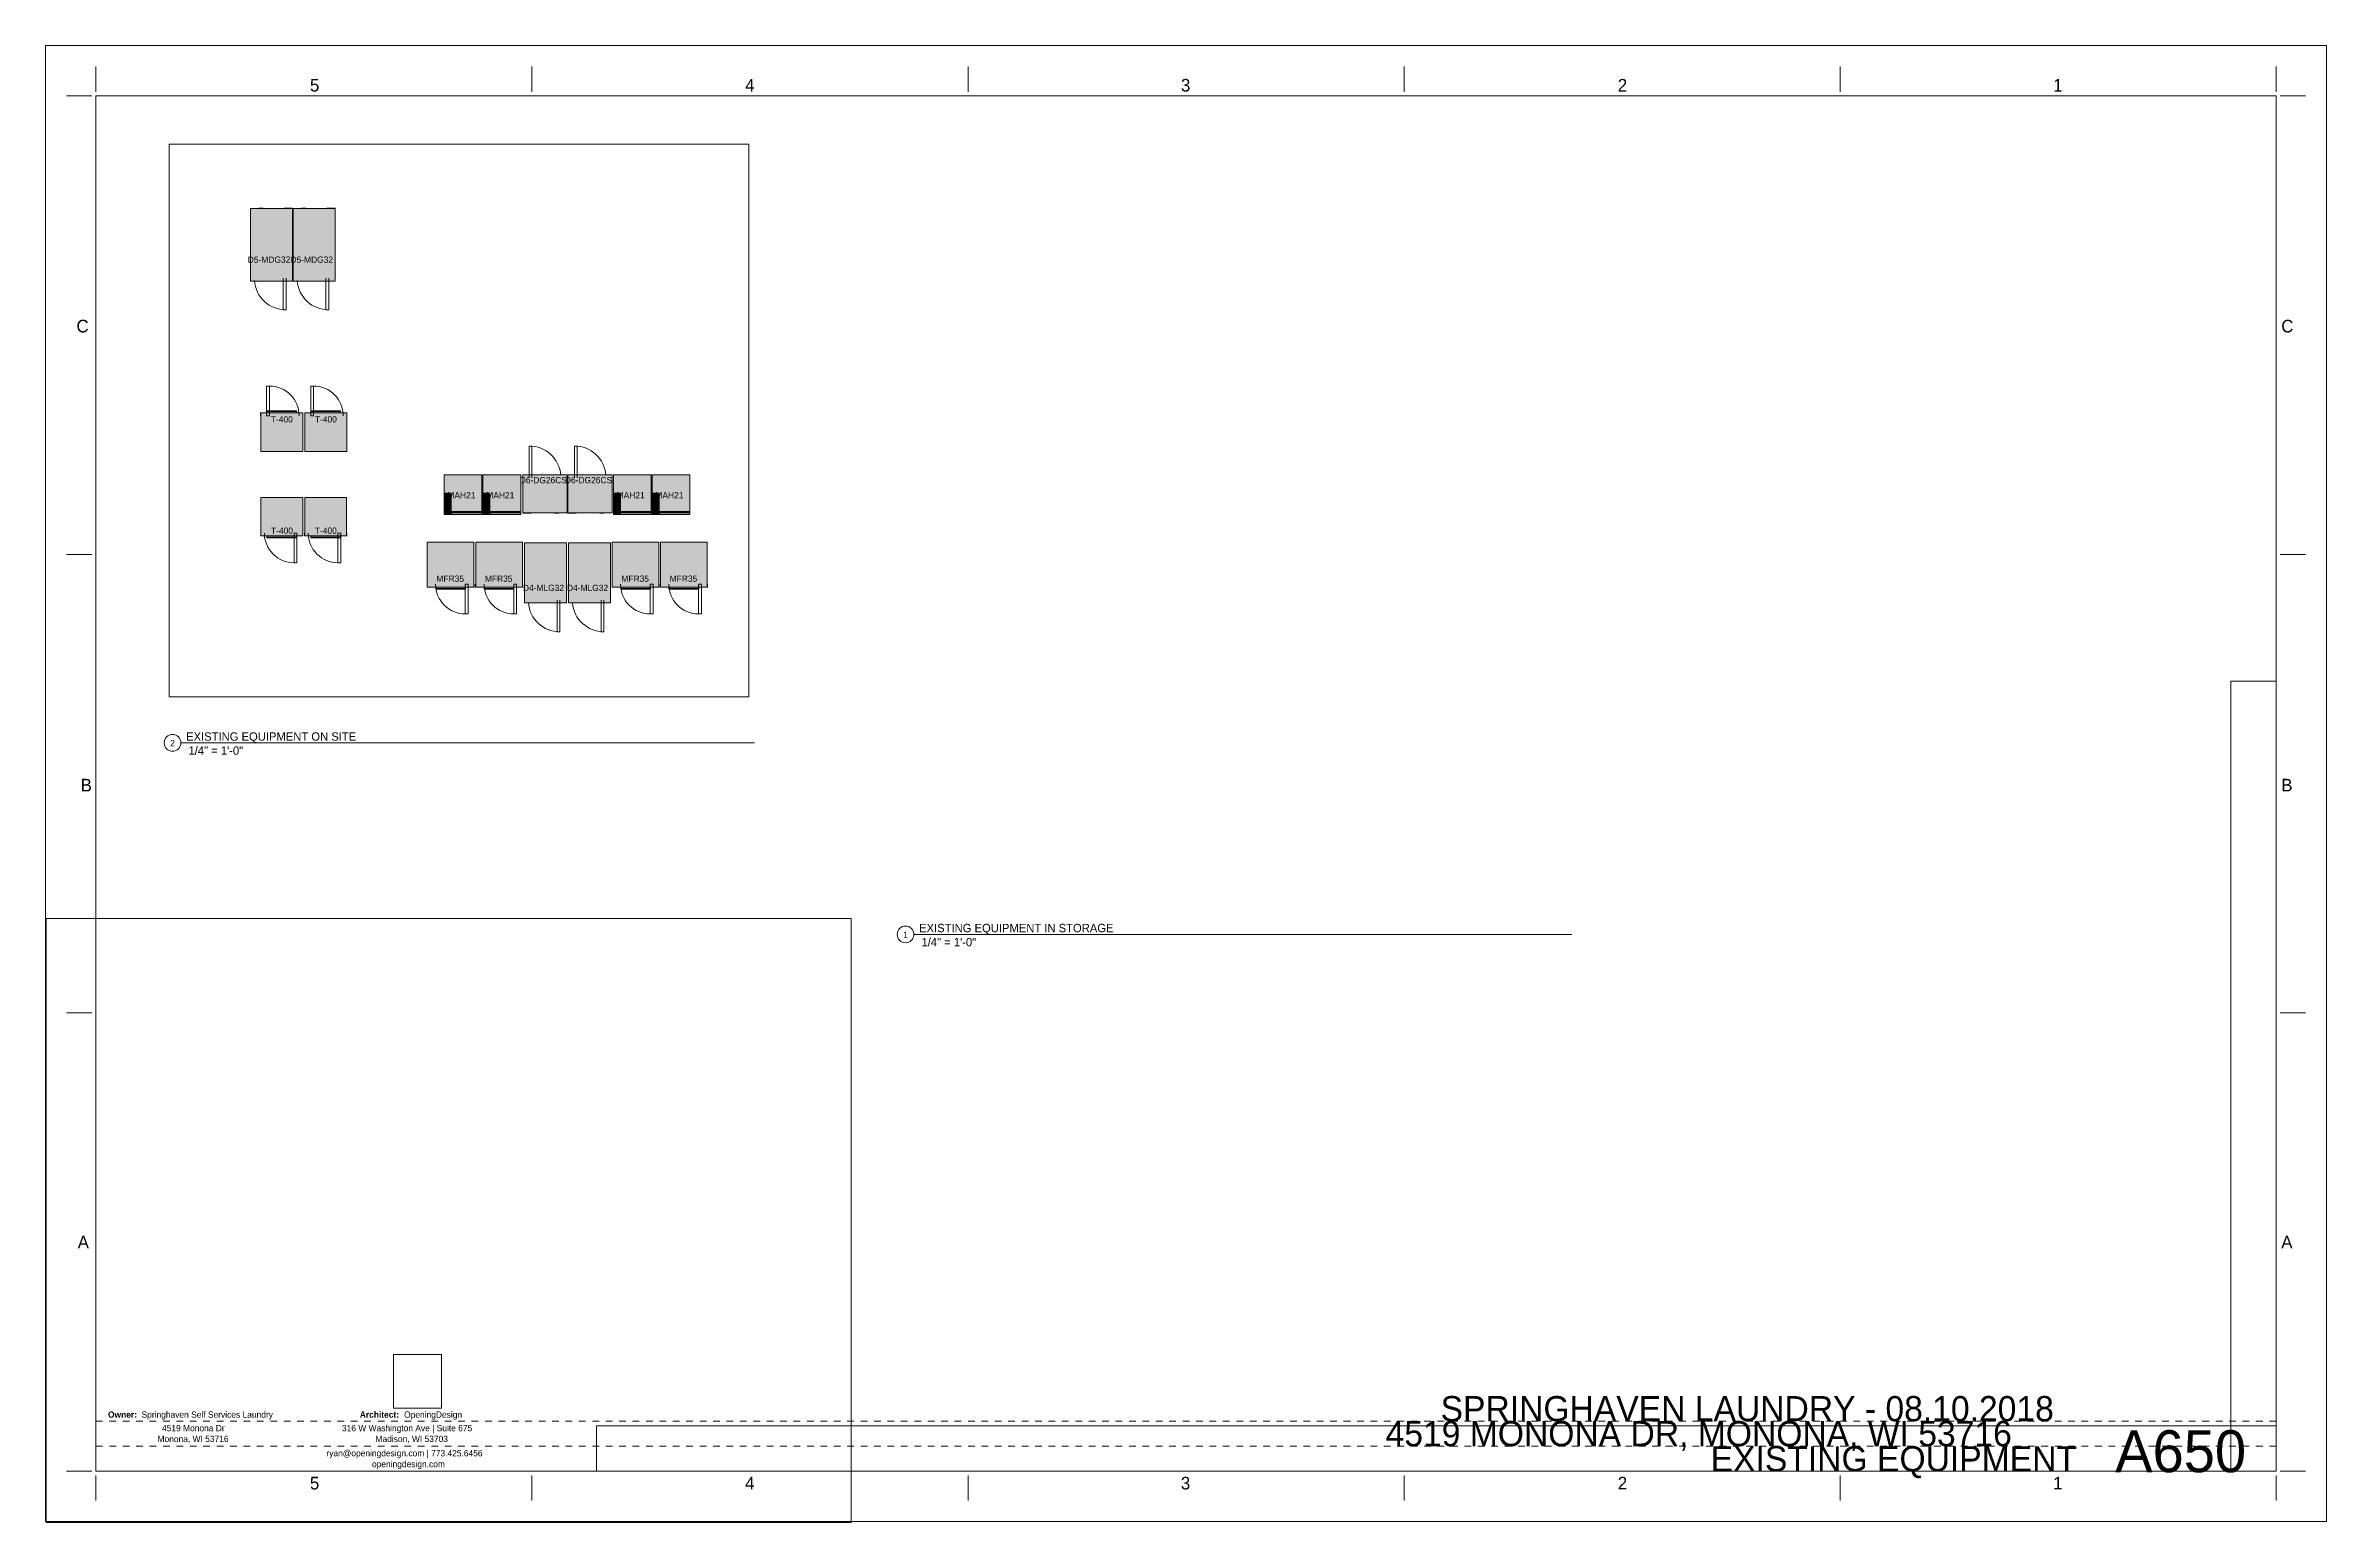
# Paper-space layout 'Layout1' of a CAD drawing. Header units: inches. Extents: x 0 to 34, y 0 to 22.
# The model-space entities are those that its viewports show. They can reach past a viewport. Long polylines and large blocks are cut down to what shows.
import ezdxf

# ---------------------------------------------------------------- set-up
doc = ezdxf.new("R2010")
doc.units = ezdxf.units.IN
doc.header["$MEASUREMENT"] = 0
doc.linetypes.add('Dot 1_32_', pattern=[0.03125, 0, -0.03125])
doc.layers.add('G-ANNO-NPLT', color=191, linetype='Continuous', plot=False)
for name, color, linetype, lineweight in [('G-ANNO-TTLB', 6, 'Continuous', 9), ('G-ANNO-TTLB-MEDM', 33, 'Continuous', 20), ('M-EQPM', 50, 'Continuous', 9), ('M-EQPM-IDEN', 50, 'Continuous', 9)]:
    doc.layers.add(name, color=color, linetype=linetype, lineweight=lineweight)
doc.styles.add('Century Gothic', font='ufonts.com_century-gothic.ttf', dxfattribs={"height": 4.5})
doc.styles.add('Century Gothic_1', font='ufonts.com_century-gothic.ttf', dxfattribs={"height": 0.1875})
doc.styles.add('Century Gothic_2', font='ufonts.com_century-gothic.ttf', dxfattribs={"height": 0.09375})
doc.styles.add('Century Gothic_3', font='ufonts.com_century-gothic.ttf', dxfattribs={"height": 0.625})
doc.styles.add('Century Gothic_4', font='ufonts.com_century-gothic.ttf', dxfattribs={"height": 0.375})
doc.styles.add('Century Gothic_5', font='ufonts.com_century-gothic.ttf', dxfattribs={"height": 0.125})
doc.styles.add('Century Gothic_B', font='GOTHICB.TTF', dxfattribs={"height": 0.09375})
picture_1 = doc.add_image_def('image1.jpg', size_in_pixel=(547, 610))
picture_2 = doc.add_image_def('image2.jpg', size_in_pixel=(95, 1663))
picture_3 = doc.add_image_def('image3.jpg', size_in_pixel=(3536, 95))

# ---------------------------------------------------------------- blocks, each defined once
blk = doc.blocks.new('OD Title Block - 22x34 - Presentation - one-539370-EXISTING EQUIPMENT')
at = {"layer": 'G-ANNO-TTLB'}
for p, q in [((-0.01, 0.014), (-0.01, 22.014)), ((-0.01, 22.014), (33.99, 22.014)), ((-0.01, 22.014), (33.99, 22.014)), ((33.99, 0.014), (33.99, 22.014)), ((-0.01, 0.014), (33.99, 0.014))]:
    blk.add_line(p, q, dxfattribs=at)
at = {"layer": 'G-ANNO-TTLB', "linetype": 'Dot 1_32_', "lineweight": 13}
for p, q in [((0.74, 1.51), (33.24, 1.51)), ((0.74, 1.137), (33.24, 1.137))]:
    blk.add_line(p, q, dxfattribs=at)
at = {"layer": 'G-ANNO-TTLB-MEDM'}
for p, q in [((0.74, 21.326), (0.74, 21.701)), ((7.24, 21.326), (7.24, 21.701)), ((13.74, 21.326), (13.74, 21.701)), ((20.24, 21.326), (20.24, 21.701)), ((26.74, 21.326), (26.74, 21.701)), ((33.24, 21.326), (33.24, 21.701)), ((0.677, 21.264), (0.302, 21.264)), ((0.74, 21.264), (0.74, 0.764)), ((0.74, 21.264), (33.24, 21.264)), ((33.24, 21.264), (33.24, 0.764)), ((33.302, 21.264), (33.677, 21.264)), ((0.677, 14.43), (0.302, 14.43)), ((33.302, 14.43), (33.677, 14.43)), ((0.677, 7.597), (0.302, 7.597)), ((33.302, 7.597), (33.677, 7.597)), ((0.677, 0.764), (0.302, 0.764)), ((0.74, 0.764), (33.24, 0.764)), ((0.74, 0.701), (0.74, 0.326)), ((7.24, 0.701), (7.24, 0.326)), ((13.74, 0.701), (13.74, 0.326)), ((20.24, 0.701), (20.24, 0.326)), ((26.74, 0.701), (26.74, 0.326)), ((33.24, 0.701), (33.24, 0.326)), ((33.302, 0.764), (33.677, 0.764))]:
    blk.add_line(p, q, dxfattribs=at)
at = {"layer": 'G-ANNO-TTLB', "attachment_point": 1}
for s, insert, char_height, width, style in [('5', (3.93, 21.517), 0.188, 0.17675, 'Century Gothic_1'), ('4', (10.418, 21.517), 0.188, 0.17675, 'Century Gothic_1'), ('3', (16.914, 21.517), 0.188, 0.17675, 'Century Gothic_1'), ('2', (23.426, 21.517), 0.188, 0.17675, 'Century Gothic_1'), ('1', (29.918, 21.517), 0.188, 0.17675, 'Century Gothic_1'), ('C', (0.45, 17.926), 0.188, 0.25881, 'Century Gothic_1'), ('C', (33.317, 17.926), 0.188, 0.25881, 'Century Gothic_1'), ('B', (0.512, 11.084), 0.188, 0.18306, 'Century Gothic_1'), ('B', (33.317, 11.084), 0.188, 0.18306, 'Century Gothic_1'), ('A', (0.468, 4.273), 0.188, 0.23672, 'Century Gothic_1'), ('A', (33.317, 4.273), 0.188, 0.23672, 'Century Gothic_1'), ('Owner: ', (0.92, 1.654), 0.0937, 0.606, 'Century Gothic_B'), ('Springhaven Self Services Laundry', (1.42, 1.654), 0.09375, 2.62284, 'Century Gothic_2'), ('4519 Monona Dr', (1.725, 1.452), 0.09375, 1.27828, 'Century Gothic_2'), ('316 W Washington Ave | Suite 675', (4.407, 1.452), 0.09375, 2.65756, 'Century Gothic_2'), ('Architect: ', (4.673, 1.654), 0.09375, 0.80169, 'Century Gothic_B'), ('OpeningDesign', (5.334, 1.654), 0.09375, 1.212, 'Century Gothic_2'), ('Monona, WI 53716', (1.658, 1.291), 0.09375, 1.44241, 'Century Gothic_2'), ('ryan@openingdesign.com | 773.425.6456', (4.176, 1.078), 0.09375, 3.21937, 'Century Gothic_2'), ('Madison, WI 53703', (4.907, 1.291), 0.09375, 1.44556, 'Century Gothic_2'), ('openingdesign.com', (4.855, 0.916), 0.09375, 1.57181, 'Century Gothic_2'), ('3', (16.913, 0.679), 0.188, 0.17675, 'Century Gothic_1'), ('2', (23.426, 0.679), 0.188, 0.17675, 'Century Gothic_1'), ('5', (3.929, 0.679), 0.188, 0.17675, 'Century Gothic_1'), ('4', (10.417, 0.679), 0.188, 0.17675, 'Century Gothic_1'), ('1', (29.917, 0.679), 0.188, 0.17675, 'Century Gothic_1')]:
    blk.add_mtext(s, dxfattribs=dict(at, insert=insert, char_height=char_height, width=width, style=style))
at = {"layer": 'G-ANNO-TTLB'}
image = blk.add_image(picture_2, insert=(32.567, 0.764), size_in_units=(0.673, 11.775), dxfattribs=at)
image.dxf.flags = 7
image = blk.add_image(picture_1, insert=(5.174, 1.701), size_in_units=(0.719, 0.802), dxfattribs=at)
image.dxf.flags = 7
image = blk.add_image(picture_3, insert=(8.203, 0.764), size_in_units=(25.037, 0.673), dxfattribs=at)
image.dxf.flags = 7
blk = doc.blocks.new('Viewport - All On-568496-EXISTING EQUIPMENT')
at = {"layer": 'G-ANNO-TTLB'}
for start, end in [(0, 180), (180, 360)]:
    blk.add_arc((-0.125, 0), 0.125, start, end, dxfattribs=at)
blk = doc.blocks.new('_Commerical Front Washer - MFR35-879403-EXISTING EQUIPMENT ON SITE')
at = {"layer": 'M-EQPM'}
for points in [[(21.11, 0), (21.11, 32), (-12.39, 32), (-12.39, 0), (11.935, 0)], [(5.11, 32), (5.11, 32.063), (-0.89, 32.063), (-0.89, 32)], [(7.36, 32), (7.36, 32.063), (5.11, 32.063), (5.11, 32)], [(15.11, 32), (15.11, 32.063), (9.11, 32.063), (9.11, 32)], [(21.11, 32), (21.11, 32.063), (15.11, 32.063), (15.11, 32)], [(21.174, -0.063), (21.174, 2), (21.11, 2), (21.11, 0), (-12.39, 0), (-12.39, 2), (-12.452, 2), (-12.452, -0.063), (21.11, -0.063)], [(12.956, -1.498), (12.985, -1.498), (12.985, -1), (-6.16, -1), (-6.16, -0.063), (-6.265, -0.063), (-6.265, -1.498), (11.935, -1.498)], [(14.775, -1), (14.753, -0.063), (-6.16, -0.063), (-6.16, -1), (14.753, -1)], [(14.775, -1.498), (14.985, -1.498), (14.985, -0.063), (14.775, -0.063), (14.753, -1), (12.985, -1), (12.985, -1.498), (14.753, -1.498)]]:
    blk.add_hatch(color=256, dxfattribs=at).paths.add_polyline_path(points, flags=0)
for p, q in [((21.11, 32), (-12.39, 32)), ((-12.39, 32), (-12.39, 0)), ((-0.89, 32.063), (5.11, 32.063)), ((-0.89, 32), (-0.89, 32.063)), ((5.11, 32.063), (5.11, 32)), ((5.11, 32.063), (7.36, 32.063)), ((7.36, 32.063), (7.36, 32)), ((9.11, 32.063), (15.11, 32.063)), ((9.11, 32), (9.11, 32.063)), ((15.11, 32.063), (15.11, 32)), ((15.11, 32.063), (21.11, 32.063)), ((21.11, 32), (21.11, 32.063)), ((21.11, 0), (21.11, 32)), ((-12.452, 2), (-12.39, 2)), ((-12.452, -0.063), (-12.452, 2)), ((14.886, 2), (14.886, -19.25)), ((16.886, 2), (14.886, 2)), ((16.886, -19.25), (16.886, 2)), ((21.11, 2), (21.174, 2)), ((21.174, 2), (21.174, -0.063)), ((-12.39, 0), (21.11, 0)), ((21.174, -0.063), (-12.452, -0.063)), ((-6.265, -0.063), (-6.265, -1)), ((-6.265, -0.063), (-6.265, -1.498)), ((14.985, -1), (14.985, -0.063)), ((14.985, -1.498), (14.985, -0.063)), ((14.753, -1), (-6.217, -1)), ((12.985, -1), (12.985, -1.498)), ((12.985, -1.498), (-6.265, -1.498)), ((14.985, -1.498), (12.985, -1.498)), ((14.886, -19.25), (16.886, -19.25))]:
    blk.add_line(p, q, dxfattribs=at)
blk.add_arc((14.886, 2), 21.25, 180, 270, dxfattribs=at)
blk = doc.blocks.new('_Stacked Dryer - D4 - MLG32-880945-EXISTING EQUIPMENT ON SITE')
at = {"layer": 'M-EQPM'}
for points in [[(19.36, 0), (19.36, 43), (-10.64, 43), (-10.64, 0), (14.664, 0)], [(-1.64, 43), (-1.64, 43.063), (-4.64, 43.063), (-4.64, 43)], [(19.36, 43), (19.36, 43.063), (13.36, 43.063), (13.36, 43), (14.664, 43)]]:
    blk.add_hatch(color=256, dxfattribs=at).paths.add_polyline_path(points, flags=0)
for p, q in [((19.36, 43), (-10.64, 43)), ((-10.64, 43), (-10.64, 0)), ((-4.64, 43.063), (-1.64, 43.063)), ((-4.64, 43.063), (-4.64, 43)), ((-1.64, 43), (-1.64, 43.063)), ((13.36, 43.063), (19.36, 43.063)), ((13.36, 43.063), (13.36, 43)), ((19.36, 43), (19.36, 43.063)), ((19.36, 0), (19.36, 43)), ((12.769, 2), (12.769, -20.68)), ((14.769, -20.68), (14.769, 2)), ((-10.64, 0), (19.36, 0)), ((12.769, -20.68), (14.769, -20.68))]:
    blk.add_line(p, q, dxfattribs=at)
blk.add_arc((14.769, 2), 22.68, 184.3791, 270, dxfattribs=at)
blk = doc.blocks.new('_Front Washer - MAH21-907727-EXISTING EQUIPMENT ON SITE')
at = {"layer": 'M-EQPM'}
for points in [[(-9.14, 28.25), (-9.14, 27.156), (12.86, 27.156), (12.86, 28.25)], [(12.86, 28.25), (12.86, 17.192), (17.86, 17.192), (17.86, 28.25)], [(-9.14, 27.156), (-9.14, 26.25), (12.86, 26.25), (12.86, 26.368), (-8.14, 26.368), (-8.14, 27.031), (12.86, 27.05), (12.86, 27.156)], [(-8.14, 27.031), (-8.14, 26.368), (12.86, 26.368), (12.86, 27.031)], [(12.86, 26.25), (-9.14, 26.25), (-9.14, 0), (17.86, 0), (17.86, 13.053), (12.86, 13.053), (12.86, 24.399)], [(12.86, 17.192), (12.86, 13.053), (17.86, 13.053), (17.86, 17.192)]]:
    blk.add_hatch(color=256, dxfattribs=at).paths.add_polyline_path(points, flags=0)
for p, q in [((-9.14, 27.156), (-9.14, 28.25)), ((-9.14, 28.25), (12.86, 28.25)), ((12.86, 17.192), (12.86, 28.25)), ((17.86, 28.25), (12.86, 28.25)), ((17.86, 28.25), (17.86, 17.192)), ((-9.14, 26.25), (-9.14, 27.156)), ((-9.14, 27.156), (12.86, 27.156)), ((-8.14, 26.368), (-8.14, 27.031)), ((-8.14, 27.031), (12.86, 27.031)), ((12.86, 26.368), (-8.14, 26.368)), ((12.86, 26.25), (-9.14, 26.25)), ((-9.14, 26.25), (-9.14, 0)), ((12.86, 13.053), (12.86, 17.192)), ((12.86, 17.192), (17.86, 17.192)), ((17.86, 17.192), (17.86, 13.053)), ((12.86, 13.053), (17.86, 13.053)), ((17.86, 0), (17.86, 13.053)), ((-9.14, 0), (17.86, 0))]:
    blk.add_line(p, q, dxfattribs=at)
blk = doc.blocks.new('_Stacked Dryer - D6 - DG26CS-906350-EXISTING EQUIPMENT ON SITE')
at = {"layer": 'M-EQPM'}
for points in [[(20.235, 27.25), (-11.515, 27.25), (-11.515, 0), (20.235, 0)], [(-5.515, 27.312), (-5.515, 27.25), (-2.515, 27.25), (-2.515, 27.312)], [(14.235, 27.312), (14.235, 27.25), (20.235, 27.25), (20.235, 27.312)]]:
    blk.add_hatch(color=256, dxfattribs=at).paths.add_polyline_path(points, flags=0)
for p, q in [((20.235, 27.25), (-11.515, 27.25)), ((-11.515, 27.25), (-11.515, 0)), ((-5.515, 27.312), (-2.515, 27.312)), ((-5.515, 27.312), (-5.515, 27.25)), ((-2.515, 27.25), (-2.515, 27.312)), ((14.235, 27.312), (20.235, 27.312)), ((14.235, 27.312), (14.235, 27.25)), ((20.235, 27.25), (20.235, 27.312)), ((20.235, 0), (20.235, 27.25)), ((13.644, 2), (13.644, -20.68)), ((15.644, -20.68), (15.644, 2)), ((-11.515, 0), (20.235, 0)), ((13.644, -20.68), (15.644, -20.68))]:
    blk.add_line(p, q, dxfattribs=at)
blk.add_arc((15.644, 2), 22.68, 184.3791, 270, dxfattribs=at)
blk = doc.blocks.new('_Commerical Front Washer - T-400-879405-EXISTING EQUIPMENT ON SITE')
at = {"layer": 'M-EQPM'}
for points in [[(19.36, 0), (19.36, 27.5), (-10.64, 27.5), (-10.64, 0), (15.448, 0)], [(3.36, 27.5), (3.36, 27.563), (-2.64, 27.563), (-2.64, 27.5)], [(7.36, 27.5), (7.36, 27.563), (3.36, 27.563), (3.36, 27.5)], [(13.36, 27.5), (13.36, 27.563), (7.36, 27.563), (7.36, 27.5)], [(19.36, 27.5), (19.36, 27.563), (13.36, 27.563), (13.36, 27.5)], [(19.36, -0.063), (19.424, -0.063), (19.424, 2), (19.36, 2), (19.36, 0), (-10.64, 0), (-10.64, 2), (-10.702, 2), (-10.702, -0.063), (15.448, -0.063)], [(11.768, -1.498), (12.985, -1.498), (12.985, -1), (-6.16, -1), (-6.16, -0.063), (-6.265, -0.063), (-6.265, -1.498), (11.47, -1.498)], [(14.775, -1), (14.753, -0.063), (-6.16, -0.063), (-6.16, -1), (14.753, -1)], [(14.775, -1.498), (14.985, -1.498), (14.985, -0.063), (14.775, -0.063), (14.753, -1), (12.985, -1), (12.985, -1.498), (14.753, -1.498)]]:
    blk.add_hatch(color=256, dxfattribs=at).paths.add_polyline_path(points, flags=0)
for p, q in [((19.36, 27.5), (-10.64, 27.5)), ((-10.64, 27.5), (-10.64, 0)), ((-2.64, 27.563), (3.36, 27.563)), ((-2.64, 27.5), (-2.64, 27.563)), ((3.36, 27.563), (3.36, 27.5)), ((3.36, 27.563), (7.36, 27.563)), ((7.36, 27.563), (13.36, 27.563)), ((7.36, 27.5), (7.36, 27.563)), ((13.36, 27.563), (13.36, 27.5)), ((13.36, 27.563), (19.36, 27.563)), ((19.36, 27.5), (19.36, 27.563)), ((19.36, 0), (19.36, 27.5)), ((-10.702, 2), (-10.64, 2)), ((-10.702, -0.063), (-10.702, 2)), ((13.136, 2), (13.136, -19.25)), ((15.136, 2), (13.136, 2)), ((15.136, -19.25), (15.136, 2)), ((19.36, 2), (19.424, 2)), ((19.424, 2), (19.424, -0.063)), ((-10.64, 0), (19.36, 0)), ((19.424, -0.063), (-10.702, -0.063)), ((-6.265, -0.063), (-6.265, -1.498)), ((-6.265, -0.063), (-6.265, -1)), ((14.985, -1), (14.985, -0.063)), ((14.985, -1.498), (14.985, -0.063)), ((14.753, -1), (-6.217, -1)), ((12.985, -1), (12.985, -1.498)), ((12.985, -1.498), (-6.265, -1.498)), ((14.985, -1.498), (12.985, -1.498)), ((13.136, -19.25), (15.136, -19.25))]:
    blk.add_line(p, q, dxfattribs=at)
blk.add_arc((13.136, 2), 21.25, 180, 270, dxfattribs=at)
blk = doc.blocks.new('_Stacked Dryer - D5 - MDG32PC-910682-EXISTING EQUIPMENT ON SITE')
at = {"layer": 'M-EQPM'}
for points in [[(19.36, 0), (19.36, 52), (-10.64, 52), (-10.64, 0), (4.22, 0)], [(-1.64, 52), (-1.64, 52.063), (-4.64, 52.063), (-4.64, 52)], [(19.36, 52), (19.36, 52.063), (13.36, 52.063), (13.36, 52)]]:
    blk.add_hatch(color=256, dxfattribs=at).paths.add_polyline_path(points, flags=0)
for p, q in [((19.36, 52), (-10.64, 52)), ((-10.64, 52), (-10.64, 0)), ((-4.64, 52.063), (-1.64, 52.063)), ((-4.64, 52.063), (-4.64, 52)), ((-1.64, 52), (-1.64, 52.063)), ((13.36, 52.063), (19.36, 52.063)), ((13.36, 52.063), (13.36, 52)), ((19.36, 52), (19.36, 52.063)), ((19.36, 0), (19.36, 52)), ((12.769, 2), (12.769, -20.68)), ((14.769, -20.68), (14.769, 2)), ((-10.64, 0), (19.36, 0)), ((12.769, -20.68), (14.769, -20.68))]:
    blk.add_line(p, q, dxfattribs=at)
blk.add_arc((14.769, 2), 22.68, 184.3791, 270, dxfattribs=at)

msp = doc.modelspace()

# ---------------------------------------------------------------- block references
at = {"layer": 'M-EQPM'}
for name, p in [('_Stacked Dryer - D5 - MDG32PC-910682-EXISTING EQUIPMENT ON SITE', (-280.862, 12214.08)), ('_Stacked Dryer - D5 - MDG32PC-910682-EXISTING EQUIPMENT ON SITE', (-250.297, 12214.08)), ('_Commerical Front Washer - T-400-879405-EXISTING EQUIPMENT ON SITE', (-273.469, 12031.718)), ('_Commerical Front Washer - T-400-879405-EXISTING EQUIPMENT ON SITE', (-242.082, 12031.718)), ('_Commerical Front Washer - MFR35-879403-EXISTING EQUIPMENT ON SITE', (-152.714, 11995.108)), ('_Commerical Front Washer - MFR35-879403-EXISTING EQUIPMENT ON SITE', (-117.987, 11995.108)), ('_Commerical Front Washer - MFR35-879403-EXISTING EQUIPMENT ON SITE', (-20.373, 11995.108)), ('_Commerical Front Washer - MFR35-879403-EXISTING EQUIPMENT ON SITE', (14.193, 11995.108)), ('_Stacked Dryer - D4 - MLG32-880945-EXISTING EQUIPMENT ON SITE', (-84.874, 11983.731)), ('_Stacked Dryer - D4 - MLG32-880945-EXISTING EQUIPMENT ON SITE', (-53.347, 11983.731))]:
    msp.add_blockref(name, p, dxfattribs=at)
at = {"layer": 'M-EQPM', "rotation": 180}
for name, p in [('_Commerical Front Washer - T-400-879405-EXISTING EQUIPMENT ON SITE', (-264.824, 12119.681)), ('_Commerical Front Washer - T-400-879405-EXISTING EQUIPMENT ON SITE', (-233.298, 12119.681)), ('_Stacked Dryer - D6 - DG26CS-906350-EXISTING EQUIPMENT ON SITE', (-76.482, 12075.34)), ('_Stacked Dryer - D6 - DG26CS-906350-EXISTING EQUIPMENT ON SITE', (-44.155, 12075.34)), ('_Front Washer - MAH21-907727-EXISTING EQUIPMENT ON SITE', (-135.141, 12075.38)), ('_Front Washer - MAH21-907727-EXISTING EQUIPMENT ON SITE', (-107.298, 12075.38)), ('_Front Washer - MAH21-907727-EXISTING EQUIPMENT ON SITE', (-14, 12075.38)), ('_Front Washer - MAH21-907727-EXISTING EQUIPMENT ON SITE', (13.682, 12075.38))]:
    msp.add_blockref(name, p, dxfattribs=at)

# ---------------------------------------------------------------- texts
at = {"layer": 'M-EQPM-IDEN', "char_height": 4.5, "attachment_point": 1, "style": 'Century Gothic'}
for s, insert, width in [('D5-MDG32', (-293.455, 12231.606), 40.905), ('D5-MDG32', (-262.89, 12231.606), 40.905), ('T-400', (-276.944, 12117.36), 18.6345), ('T-400', (-245.418, 12117.36), 18.6345), ('D6-DG26CS', (-98.854, 12073.858), 43.4805), ('D6-DG26CS', (-66.527, 12073.858), 43.4805), ('MAH21', (-150.643, 12063.026), 26.8155), ('MAH21', (-122.8, 12063.026), 26.8155), ('MAH21', (-29.502, 12063.026), 26.8155), ('MAH21', (-1.821, 12063.026), 26.8155), ('T-400', (-276.868, 12037.709), 18.6345), ('T-400', (-245.481, 12037.709), 18.6345), ('MFR35', (-158.494, 12003.349), 24.3915), ('MFR35', (-123.767, 12003.349), 24.3915), ('MFR35', (-26.152, 12003.349), 24.3915), ('MFR35', (8.413, 12003.349), 24.3915), ('D4-MLG32', (-96.588, 11996.756), 38.784), ('D4-MLG32', (-65.061, 11996.756), 38.784)]:
    msp.add_mtext(s, dxfattribs=dict(at, insert=insert, width=width))

psp = doc.layouts.get("Layout1")

# ---------------------------------------------------------------- linework, layer by layer
at = {"layer": 'G-ANNO-NPLT', "lineweight": 9}
for p, q in [((2.007, 11.62), (10.557, 11.62)), ((12.934, 8.765), (22.74, 8.765))]:
    psp.add_line(p, q, dxfattribs=at)

# ---------------------------------------------------------------- block references
at = {"layer": 'G-ANNO-TTLB'}
for name, p in [('OD Title Block - 22x34 - Presentation - one-539370-EXISTING EQUIPMENT', (0, 0)), ('Viewport - All On-568496-EXISTING EQUIPMENT', (2.007, 11.62)), ('Viewport - All On-568496-EXISTING EQUIPMENT', (12.934, 8.765))]:
    psp.add_blockref(name, p, dxfattribs=at)

# ---------------------------------------------------------------- texts
at = {"layer": 'G-ANNO-TTLB', "attachment_point": 1}
for s, insert, char_height, width, style in [('2', (1.847, 11.664), 0.0937, 0.08837, 'Century Gothic_2'), ('EXISTING EQUIPMENT ON SITE', (2.084, 11.777), 0.125, 2.94794, 'Century Gothic_5'), (' 1/4" = 1\'-0"', (2.073, 11.568), 0.125, 1.111, 'Century Gothic_5'), ('EXISTING EQUIPMENT IN STORAGE', (13.011, 8.922), 0.125, 3.40875, 'Century Gothic_5'), ('1', (12.774, 8.808), 0.0937, 0.08837, 'Century Gothic_2'), (' 1/4" = 1\'-0"', (13, 8.712), 0.125, 1.111, 'Century Gothic_5'), ('SPRINGHAVEN LAUNDRY - 08.10.2018', (20.785, 1.883), 0.375, 11.10684, 'Century Gothic_4'), ('4519 MONONA DR, MONONA, WI 53716', (19.965, 1.51), 0.375, 12.10106, 'Century Gothic_4'), ('A650', (30.841, 1.373), 0.625, 2.52816, 'Century Gothic_3'), ('EXISTING EQUIPMENT', (24.811, 1.136), 0.375, 6.22728, 'Century Gothic_4')]:
    psp.add_mtext(s, dxfattribs=dict(at, insert=insert, char_height=char_height, width=width, style=style))

# ---------------------------------------------------------------- viewports
at = {"layer": '0'}
psp.add_viewport(center=(6, 4.5), size=(12, 9), view_center_point=(6, 4.5), view_height=12, dxfattribs=at)
at = {"layer": 'G-ANNO-NPLT'}
psp.add_viewport(center=(6.151, 16.426), size=(8.64, 8.23511), view_center_point=(-142.382, 12114.306), view_height=395.28506, status=3, dxfattribs=at)

doc.saveas('drawing.dxf')
